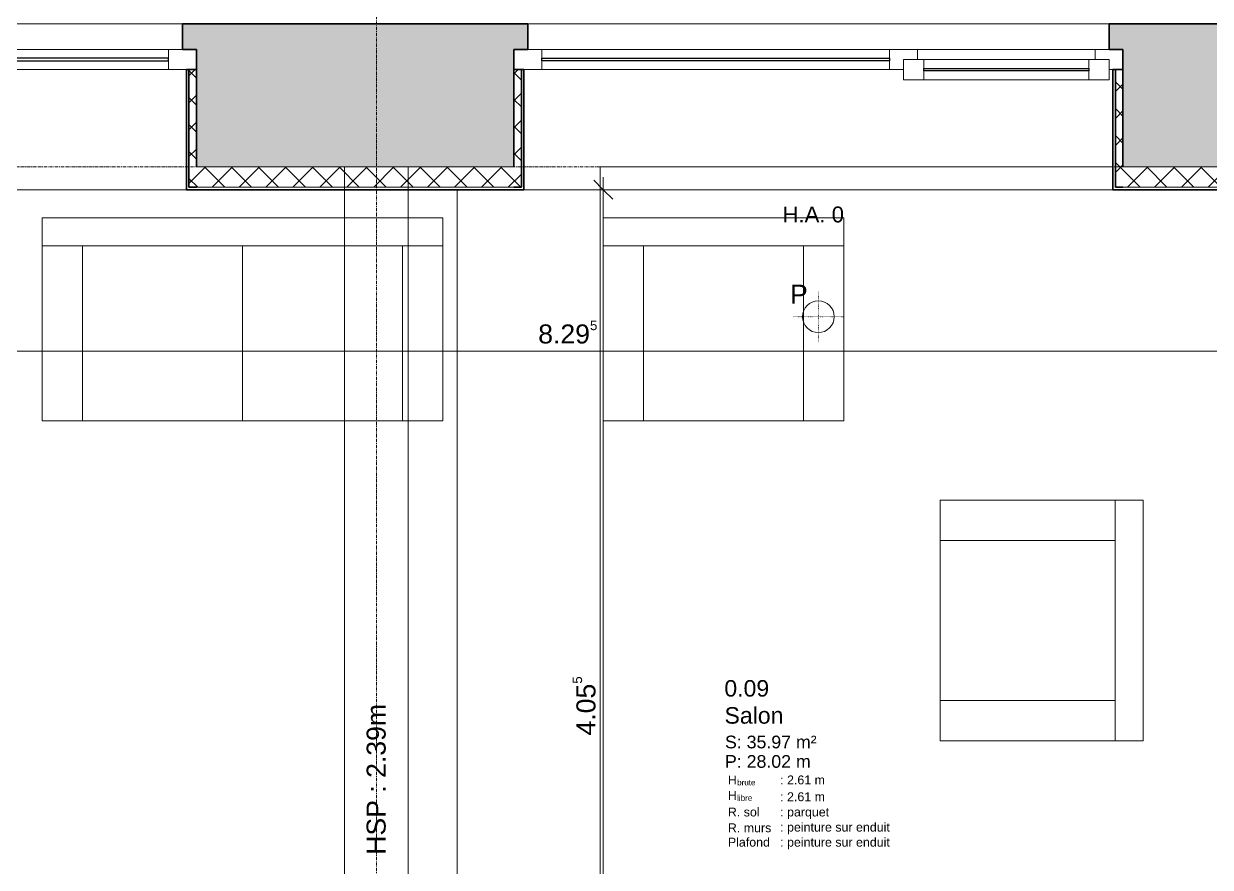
# Model space of a CAD drawing. Header units: millimetres. Extents: x -83 to 30397, y 298 to 25043.
# Drawn here: x 8302 to 12976, y 13685 to 17006 of the extents above; entities that cross this region are included whole.
import ezdxf

# ---------------------------------------------------------------- set-up
doc = ezdxf.new("R2010")
doc.units = ezdxf.units.MM
for name, pattern in [('Dot 1mm', [1, 0, -1]), ('Grid Line', [22.225, 12.7, -3.175, 3.175, -3.175]), ('HIDDEN_ELEMENTS', [2.5, 1.5, -1])]:
    doc.linetypes.add(name, pattern=pattern)
for name, color, linetype, lineweight in [('A-ANNO-DIMS', 211, 'Continuous', 9), ('A-ANNO-DIMS-50', 211, 'Continuous', 9), ('A-AREA-IDEN', 2, 'Continuous', 9), ('A-DETL', 90, 'Continuous', 9), ('A-DETL-MBND', 5, 'Continuous', 9), ('A-GLAZ', 151, 'Continuous', 9), ('A-GLAZ-IDEN', 152, 'Continuous', 18), ('A-WALL', 113, 'Continuous', 9), ('A-WALL-PATT', 111, 'Continuous', 35), ('G-ANNO-TEXT', 231, 'Continuous', 9), ('I-FURN', 30, 'Continuous', 9), ('S-GRID', 1, 'Continuous', 9)]:
    doc.layers.add(name, color=color, linetype=linetype, lineweight=lineweight)
doc.styles.add('Arial', font='arial.ttf', dxfattribs={"height": 75})
doc.styles.add('Arial_3', font='arial.ttf', dxfattribs={"height": 0.7})
doc.styles.add('Arial_4', font='arial.ttf', dxfattribs={"height": 0.454924})
doc.styles.add('Arial_5', font='arial.ttf', dxfattribs={"height": 50})
doc.styles.add('Arial_6', font='arial.ttf', dxfattribs={"height": 65})
doc.styles.add('Arial_7', font='arial.ttf', dxfattribs={"height": 35})
doc.styles.add('Arial_8', font='arial.ttf', dxfattribs={"height": 62.5})
doc.dimstyles.new('ANNOTATION_1_5MM_BLACK_1', dxfattribs={"dimscale": 304.8, "dimtxt": 76.519455, "dimasz": 0.246063, "dimexe": 0.164042, "dimexo": 0.0625, "dimgap": 0.065617, "dimtad": 1, "dimlfac": 0.001, "dimrnd": 0.005, "dimzin": 0, "dimdsep": 46, "dimtxsty": 'Arial', "dimblk1": 'OBLIQUE', "dimblk2": 'OBLIQUE', "dimsah": 1, "dimcen": 0.09, "dimdle": 0.164042, "dimazin": 0, "dimtfac": 1, "dimtdec": 4, "dimtix": 1, "dimtmove": 0, "dimatfit": 3, "dimfxl": 0.164042, "dimfxlon": 1, "dimtvp": 1, "dimtolj": 1, "dimtzin": 0, "dimarcsym": 2})

# ---------------------------------------------------------------- blocks, each defined once
blk = doc.blocks.new('WIN_DOUBLE_SINGLE OPEN__ASYM - 2400 x 2515-676227-N_F_ E_0')
at = {"layer": 'A-GLAZ', "lineweight": 18}
for p, q in [((-865, -106.5), (-785, -106.5)), ((-865, -186.5), (-865, -106.5)), ((-785, -106.5), (-785, -186.5)), ((-135, -106.5), (-55, -106.5)), ((-135, -186.5), (-135, -106.5)), ((-55, -106.5), (-55, -186.5)), ((-880, -146.5), (-865, -146.5)), ((-865, -146.5), (-865, -186.5)), ((-865, -186.5), (-810, -186.5)), ((-785, -186.5), (-865, -186.5)), ((-810, -186.5), (-810, -226.5)), ((-55, -186.5), (-135, -186.5)), ((-110, -186.5), (-55, -186.5)), ((-110, -226.5), (-110, -186.5)), ((-55, -186.5), (-55, -146.5)), ((-55, -146.5), (0, -146.5)), ((0, -146.5), (0, -226.5)), ((1370, -226.5), (1370, -146.5)), ((1370, -146.5), (1440, -146.5)), ((-810, -226.5), (-865, -226.5)), ((0, -226.5), (-110, -226.5)), ((1425, -226.5), (1370, -226.5))]:
    blk.add_line(p, q, dxfattribs=at)
at = {"layer": 'A-GLAZ'}
for p, q in [((-785, -106.5), (-135, -106.5)), ((-135, -186.5), (-785, -186.5)), ((1370, -146.5), (0, -146.5)), ((-110, -226.5), (-810, -226.5)), ((0, -226.5), (1370, -226.5))]:
    blk.add_line(p, q, dxfattribs=at)
at = {"layer": 'A-GLAZ', "lineweight": 25}
for p, q in [((-785, -141.5), (-135, -141.5)), ((-785, -151.5), (-785, -141.5)), ((-135, -151.5), (-785, -151.5)), ((-135, -141.5), (-135, -151.5)), ((0, -181.5), (1370, -181.5)), ((0, -191.5), (0, -181.5)), ((1370, -181.5), (1370, -191.5)), ((1370, -191.5), (0, -191.5))]:
    blk.add_line(p, q, dxfattribs=at)
blk = doc.blocks.new('WIN_DOUBLE_SINGLE OPEN__ASYM - 2400 x 2515-676228-N_F_ E_0')
at = {"layer": 'A-GLAZ', "lineweight": 18}
for p, q in [((-810, 226.5), (-865, 226.5)), ((-810, 186.5), (-810, 226.5)), ((0, 226.5), (-110, 226.5)), ((-110, 226.5), (-110, 186.5)), ((0, 146.5), (0, 226.5)), ((1425, 226.5), (1370, 226.5)), ((1370, 226.5), (1370, 146.5)), ((-880, 146.5), (-865, 146.5)), ((-865, 146.5), (-865, 186.5)), ((-865, 186.5), (-810, 186.5)), ((-785, 186.5), (-865, 186.5)), ((-865, 186.5), (-865, 106.5)), ((-785, 106.5), (-785, 186.5)), ((-55, 186.5), (-135, 186.5)), ((-135, 186.5), (-135, 106.5)), ((-110, 186.5), (-55, 186.5)), ((-55, 186.5), (-55, 146.5)), ((-55, 106.5), (-55, 186.5)), ((-55, 146.5), (0, 146.5)), ((1370, 146.5), (1440, 146.5)), ((-865, 106.5), (-785, 106.5)), ((-135, 106.5), (-55, 106.5))]:
    blk.add_line(p, q, dxfattribs=at)
at = {"layer": 'A-GLAZ'}
for p, q in [((-110, 226.5), (-810, 226.5)), ((0, 226.5), (1370, 226.5)), ((-135, 186.5), (-785, 186.5)), ((1370, 146.5), (0, 146.5)), ((-785, 106.5), (-135, 106.5))]:
    blk.add_line(p, q, dxfattribs=at)
at = {"layer": 'A-GLAZ', "lineweight": 25}
for p, q in [((0, 191.5), (0, 181.5)), ((1370, 191.5), (0, 191.5)), ((1370, 181.5), (1370, 191.5)), ((-785, 151.5), (-785, 141.5)), ((-135, 151.5), (-785, 151.5)), ((-785, 141.5), (-135, 141.5)), ((-135, 141.5), (-135, 151.5)), ((0, 181.5), (1370, 181.5))]:
    blk.add_line(p, q, dxfattribs=at)
blk = doc.blocks.new('SOFA_1SEAT - 1578 x 800-347759-N_F_ E_0')
at = {"layer": 'I-FURN', "color": 253}
for p, q in [((0, 800), (0, 110.6)), ((159, 800), (0, 800)), ((789, 800), (159, 800)), ((159, 800), (159, 110.6)), ((948, 800), (789, 800)), ((789, 110.6), (789, 800)), ((948, 110.6), (948, 800)), ((0, 110.6), (0, 0)), ((159, 110.6), (0, 110.6)), ((159, 110.6), (948, 110.6)), ((948, 0), (948, 110.6)), ((0, 0), (948, 0))]:
    blk.add_line(p, q, dxfattribs=at)
blk = doc.blocks.new('SOFA_2SEAT - 1578 x 800-346833-N_F_ E_0')
at = {"layer": 'I-FURN', "color": 253}
for p, q in [((0, 800), (0, 110.6)), ((159, 800), (0, 800)), ((1419, 800), (159, 800)), ((159, 800), (159, 110.6)), ((789, 800), (789, 110.6)), ((1578, 800), (1419, 800)), ((1419, 110.6), (1419, 800)), ((1578, 110.6), (1578, 800)), ((0, 110.6), (0, 0)), ((159, 110.6), (0, 110.6)), ((159, 110.6), (1578, 110.6)), ((1578, 0), (1578, 110.6)), ((0, 0), (1578, 0))]:
    blk.add_line(p, q, dxfattribs=at)
blk = doc.blocks.new('ROOM_TAG_Small - ROOM_TAG_FR-570998-N_F_ E_0')
at = {"layer": 'A-AREA-IDEN', "insert": (-8.33, -5.482), "char_height": 0.7, "width": 0.88186, "attachment_point": 1, "style": 'Arial_3', "bg_fill": 3, "box_fill_scale": 1.25, "bg_fill_color": 256, "bg_fill_true_color": 13158600, "bg_fill_transparency": 0}
blk.add_mtext('H', dxfattribs=at)
at = {"layer": 'A-AREA-IDEN', "insert": (-7.602, -5.799), "char_height": 0.4549, "width": 2.00422, "attachment_point": 1, "style": 'Arial_4', "bg_fill": 3, "box_fill_scale": 1.25, "bg_fill_color": 256, "bg_fill_true_color": 13158600, "bg_fill_transparency": 0}
blk.add_mtext('brute', dxfattribs=at)
at = {"layer": 'A-AREA-IDEN', "insert": (-8.33, -6.703), "char_height": 0.7, "width": 0.88186, "attachment_point": 1, "style": 'Arial_3', "bg_fill": 3, "box_fill_scale": 1.25, "bg_fill_color": 256, "bg_fill_true_color": 13158600, "bg_fill_transparency": 0}
blk.add_mtext('H', dxfattribs=at)
at = {"layer": 'A-AREA-IDEN', "insert": (-7.602, -7.02), "char_height": 0.4549, "width": 1.60337, "attachment_point": 1, "style": 'Arial_4', "bg_fill": 3, "box_fill_scale": 1.25, "bg_fill_color": 256, "bg_fill_true_color": 13158600, "bg_fill_transparency": 0}
blk.add_mtext('libre', dxfattribs=at)
at = {"layer": 'A-AREA-IDEN', "insert": (-8.33, -8.002), "char_height": 0.7, "width": 3.12658, "attachment_point": 1, "style": 'Arial_3', "bg_fill": 3, "box_fill_scale": 1.25, "bg_fill_color": 256, "bg_fill_true_color": 13158600, "bg_fill_transparency": 0}
blk.add_mtext('R. sol', dxfattribs=at)
at = {"layer": 'A-AREA-IDEN', "insert": (-8.33, -9.248), "char_height": 0.7, "width": 4.24894, "attachment_point": 1, "style": 'Arial_3', "bg_fill": 3, "box_fill_scale": 1.25, "bg_fill_color": 256, "bg_fill_true_color": 13158600, "bg_fill_transparency": 0}
blk.add_mtext('R. murs', dxfattribs=at)
at = {"layer": 'A-AREA-IDEN', "insert": (-8.33, -10.379), "char_height": 0.7, "width": 4.24894, "attachment_point": 1, "style": 'Arial_3', "bg_fill": 3, "box_fill_scale": 1.25, "bg_fill_color": 256, "bg_fill_true_color": 13158600, "bg_fill_transparency": 0}
blk.add_mtext('Plafond', dxfattribs=at)
blk = doc.blocks.new('DIMBLOCK59-N_F_ E_0')
at = {"layer": 'A-ANNO-DIMS-50'}
for p, q in [((10584.9, 16352.5), (10547.4, 16390)), ((10584.9, 16402.5), (10584.9, 12297.5)), ((10534.9, 16352.5), (10634.9, 16352.5)), ((10584.9, 16352.5), (10534.9, 16352.5)), ((10584.9, 16352.5), (10622.4, 16315)), ((10634.9, 12297.5), (10534.9, 12297.5)), ((10584.9, 12297.5), (10547.4, 12335)), ((10584.9, 12297.5), (10622.4, 12260)), ((10584.9, 12297.5), (10634.9, 12297.5))]:
    blk.add_line(p, q, dxfattribs=at)
at = {"layer": 'A-ANNO-DIMS-50', "color": 0, "insert": (10464, 14203.7), "char_height": 75, "width": 291.073, "attachment_point": 1, "rotation": 90, "line_spacing_factor": 0.941778, "style": 'Arial'}
blk.add_mtext('4.05\\A2\\H0.5x;\\S5^  ;\\H2x;', dxfattribs=at)
blk = doc.blocks.new('_Oblique')
at = {"color": 0, "linetype": 'ByBlock', "lineweight": -2}
blk.add_line((-0.5, -0.5), (0.5, 0.5), dxfattribs=at)
blk = doc.blocks.new('DIMBLOCK73-N_F_ E_0')
at = {"layer": 'A-ANNO-DIMS-50'}
for p, q in [((6302.4, 15766.4), (6302.4, 15666.4)), ((6302.4, 15716.4), (6302.4, 15766.4)), ((6302.4, 15716.4), (6339.9, 15753.9)), ((14597.4, 15666.4), (14597.4, 15766.4)), ((14597.4, 15716.4), (14634.9, 15753.9)), ((6302.4, 15716.4), (6264.9, 15678.9)), ((6302.4, 15716.4), (14647.4, 15716.4)), ((14597.4, 15716.4), (14559.9, 15678.9)), ((14597.4, 15716.4), (14597.4, 15666.4))]:
    blk.add_line(p, q, dxfattribs=at)
at = {"layer": 'A-ANNO-DIMS-50', "color": 0, "insert": (10328.6, 15837.3), "char_height": 75, "width": 291.073, "attachment_point": 1, "line_spacing_factor": 0.941778, "style": 'Arial'}
blk.add_mtext('8.29\\A2\\H0.5x;\\S5^  ;\\H2x;', dxfattribs=at)

msp = doc.modelspace()

# ---------------------------------------------------------------- hatches: boundary and pattern name
at = {"layer": 'A-WALL-PATT'}
h = msp.add_hatch(color=256, dxfattribs=at)
h.paths.add_polyline_path([(20177.354, 16442.509), (20257.354, 16442.509), (20257.354, 17005.509), (20127.354, 17005.509), (20127.354, 16905.509), (20169.854, 16905.509), (20169.854, 16442.509)])
h.paths.add_polyline_path([(18109.854, 16442.509), (18459.854, 16442.509), (18459.854, 16905.509), (18502.354, 16905.509), (18502.354, 17005.509), (18054.854, 17005.509), (18054.854, 16905.509), (18109.854, 16905.509), (18109.854, 16663.102)])
h.paths.add_polyline_path([(16377.354, 16442.509), (16979.854, 16442.509), (16979.854, 16905.509), (17034.854, 16905.509), (17034.854, 17005.509), (16322.354, 17005.509), (16322.354, 16905.509), (16377.354, 16905.509)])
h.paths.add_polyline_path([(15247.354, 16442.509), (15247.354, 16905.509), (15302.354, 16905.509), (15302.354, 17005.509), (12577.354, 17005.509), (12577.354, 16905.509), (12632.354, 16905.509), (12632.354, 16442.509), (14186.855, 16442.509)])
h.paths.add_polyline_path([(10232.354, 16442.509), (10232.354, 16905.509), (10287.354, 16905.509), (10287.354, 17005.509), (8927.354, 17005.509), (8927.354, 16905.509), (8982.354, 16905.509), (8982.354, 16442.509)])
h.paths.add_polyline_path([(6582.354, 16442.509), (6582.354, 16905.509), (6637.354, 16905.509), (6637.354, 17005.509), (5649.354, 17005.509), (5649.354, 16442.509), (6212.354, 16442.509)])
at = {"layer": 'A-WALL-PATT', "lineweight": 9}
h = msp.add_hatch(dxfattribs=at)
h.set_pattern_fill('FP1_1', color=256, style=0, pattern_type=2)
h.set_pattern_definition([(45, (0, 0), (-53.033, 53.033), []), (135, (0, 0), (-53.033, -53.033), [])])
h.paths.add_polyline_path([(20169.854, 16362.509), (20177.354, 16362.509), (20177.354, 16442.509), (20169.854, 16442.509)])
h.paths.add_polyline_path([(18489.854, 16362.509), (18489.854, 16820.509), (18459.854, 16820.509), (18459.854, 16442.509), (18109.854, 16442.509), (18109.854, 16845.509), (18079.854, 16845.509), (18079.854, 16362.509), (18459.854, 16362.509)])
h.paths.add_polyline_path([(16944.762, 16362.509), (17009.854, 16362.509), (17009.854, 16845.509), (16979.854, 16845.509), (16979.854, 16442.509), (16377.354, 16442.509), (16377.354, 16845.509), (16347.354, 16845.509), (16347.354, 16362.509), (16377.354, 16362.509)])
h.paths.add_polyline_path([(15277.354, 16362.509), (15277.354, 16845.509), (15247.354, 16845.509), (15247.354, 16442.509), (12632.354, 16442.509), (12632.354, 16825.509), (12602.354, 16825.509), (12602.354, 16362.509), (15247.354, 16362.509)])
h.paths.add_polyline_path([(10232.354, 16362.509), (10262.354, 16362.509), (10262.354, 16825.509), (10232.354, 16825.509), (10232.354, 16442.509), (8982.354, 16442.509), (8982.354, 16825.509), (8952.354, 16825.509), (8952.354, 16362.509), (8982.354, 16362.509)])
h.paths.add_polyline_path([(6292.354, 16362.509), (6612.354, 16362.509), (6612.354, 16825.509), (6582.354, 16825.509), (6582.354, 16442.509), (6212.354, 16442.509), (6212.354, 16362.509)])

# ---------------------------------------------------------------- linework, layer by layer
at = {"layer": 'A-DETL', "linetype": 'HIDDEN_ELEMENTS'}
for p, q in [((9565.854, 12297.509), (9565.854, 16442.509)), ((9815.854, 12297.509), (9815.854, 16442.509)), ((6622.354, 16352.509), (8942.354, 16352.509)), ((10272.354, 16352.509), (12592.354, 16352.509))]:
    msp.add_line(p, q, dxfattribs=at)
at = {"layer": 'A-DETL', "linetype": 'Dot 1mm'}
for p, q in [((11432.354, 15752.509), (11432.354, 15952.509)), ((11332.354, 15852.509), (11532.354, 15852.509))]:
    msp.add_line(p, q, dxfattribs=at)
at = {"layer": 'A-DETL', "lineweight": 18}
msp.add_circle((11432.354, 15852.509), 62.5, dxfattribs=at)
at = {"layer": 'A-DETL-MBND'}
for p, q in [((12592.354, 16442.509), (10572.354, 16442.509)), ((10572.354, 16442.509), (10572.354, 12297.509)), ((10009.354, 12297.509), (10009.354, 16352.509))]:
    msp.add_line(p, q, dxfattribs=at)
at = {"layer": 'A-WALL'}
for p, q in [((6637.354, 17005.509), (8927.354, 17005.509)), ((10287.354, 17005.509), (12577.354, 17005.509)), ((10232.354, 16442.509), (8982.354, 16442.509)), ((15247.354, 16442.509), (12632.354, 16442.509)), ((10232.354, 16362.509), (8982.354, 16362.509)), ((15247.354, 16362.509), (12632.354, 16362.509))]:
    msp.add_line(p, q, dxfattribs=at)
at = {"layer": 'A-WALL', "lineweight": 35}
for p, q in [((10287.354, 17005.509), (8927.354, 17005.509)), ((8927.354, 17005.509), (8927.354, 16905.509)), ((10287.354, 16905.509), (10287.354, 17005.509)), ((15302.354, 17005.509), (12577.354, 17005.509)), ((12577.354, 17005.509), (12577.354, 16905.509)), ((8927.354, 16905.509), (8982.354, 16905.509)), ((8982.354, 16442.509), (8982.354, 16905.509)), ((10232.354, 16905.509), (10287.354, 16905.509)), ((10232.354, 16442.509), (10232.354, 16905.509)), ((12577.354, 16905.509), (12632.354, 16905.509)), ((12632.354, 16905.509), (12632.354, 16442.509)), ((8942.354, 16825.509), (8952.354, 16825.509)), ((8942.354, 16352.509), (8942.354, 16825.509)), ((8982.354, 16825.509), (8952.354, 16825.509)), ((8952.354, 16825.509), (8952.354, 16362.509)), ((10232.354, 16825.509), (10262.354, 16825.509)), ((10272.354, 16825.509), (10262.354, 16825.509)), ((10262.354, 16825.509), (10262.354, 16362.509)), ((10272.354, 16352.509), (10272.354, 16825.509)), ((12592.354, 16825.509), (12602.354, 16825.509)), ((12592.354, 16352.509), (12592.354, 16825.509)), ((12602.354, 16825.509), (12632.354, 16825.509)), ((12602.354, 16362.509), (12602.354, 16825.509)), ((8952.354, 16362.509), (8982.354, 16362.509)), ((10262.354, 16362.509), (10232.354, 16362.509)), ((12602.354, 16362.509), (12632.354, 16362.509)), ((8942.354, 16352.509), (10272.354, 16352.509)), ((12592.354, 16352.509), (15287.354, 16352.509))]:
    msp.add_line(p, q, dxfattribs=at)
at = {"layer": 'S-GRID', "linetype": 'Grid Line'}
for p, q in [((9690.854, 4601.222), (9690.854, 18451.704)), ((4291.211, 16442.509), (23183.885, 16442.509))]:
    msp.add_line(p, q, dxfattribs=at)

# ---------------------------------------------------------------- block references
at = {"layer": 'A-AREA-IDEN', "xscale": 49.99999999999998, "yscale": 49.99999999999998, "zscale": 49.99999999999998}
msp.add_blockref('ROOM_TAG_Small - ROOM_TAG_FR-570998-N_F_ E_0', (11492.238, 14320.1), dxfattribs=at)
at = {"layer": 'A-GLAZ'}
msp.add_blockref('WIN_DOUBLE_SINGLE OPEN__ASYM - 2400 x 2515-676228-N_F_ E_0', (7502.354, 16679.009), dxfattribs=at)
at = {"layer": 'A-GLAZ', "rotation": 180}
msp.add_blockref('WIN_DOUBLE_SINGLE OPEN__ASYM - 2400 x 2515-676227-N_F_ E_0', (11712.354, 16679.009), dxfattribs=at)
at = {"layer": 'I-FURN', "color": 253}
for name, p, rotation in [('SOFA_2SEAT - 1578 x 800-346833-N_F_ E_0', (9952.354, 16242.509), 180), ('SOFA_1SEAT - 1578 x 800-347759-N_F_ E_0', (11532.354, 16242.509), 180), ('SOFA_1SEAT - 1578 x 800-347759-N_F_ E_0', (12712.354, 14182.509), 90.00000000000034)]:
    msp.add_blockref(name, p, dxfattribs=dict(at, rotation=rotation))

# ---------------------------------------------------------------- texts
at = {"layer": 'A-AREA-IDEN', "attachment_point": 1}
for s, insert, char_height, width, style in [('0.09', (11061.86, 14421.908), 65, 212.44719, 'Arial_6'), ('Salon', (11062.437, 14315.273), 65, 276.58219, 'Arial_6'), ('S: 35.97 m²', (11064.39, 14203.075), 50, 436.91969, 'Arial_5')]:
    msp.add_mtext(s, dxfattribs=dict(at, insert=insert, char_height=char_height, width=width, style=style))
at = {"layer": 'A-GLAZ-IDEN', "lineweight": 9, "insert": (11290.647, 16286.613), "char_height": 62.5, "width": 304.64125, "attachment_point": 1, "style": 'Arial_8'}
msp.add_mtext('H.A. 0', dxfattribs=at)
at = {"layer": 'G-ANNO-TEXT', "color": 142, "insert": (11320.627, 15978.824), "char_height": 75, "width": 84.17719, "attachment_point": 1, "style": 'Arial'}
msp.add_mtext('P', dxfattribs=at)
at = {"layer": 'G-ANNO-TEXT', "color": 7, "insert": (9652.523, 13734.014), "char_height": 75, "width": 729.53562, "attachment_point": 1, "rotation": 90, "style": 'Arial'}
msp.add_mtext('HSP : 2.39m', dxfattribs=at)

# ---------------------------------------------------------------- dimensions: what is measured, and where the dimension line sits
at = {"layer": 'A-ANNO-DIMS'}
dim = msp.add_linear_dim(base=(10584.919, 12297.509), p1=(10534.919, 16352.509), p2=(10634.919, 12297.509), angle=90, text='\\A1;4.05\\Q;{\\A1;{\\H0.5x;\\S5^ ;}}', dimstyle='ANNOTATION_1_5MM_BLACK_1', override={"dimpost": '<>', "dimfxl": 4056.232858}, dxfattribs=at)
dim.commit()
dim.dimension.update_dxf_attribs({"geometry": 'DIMBLOCK59-N_F_ E_0', "text_midpoint": (10526.626, 14325.009)})
dim = msp.add_linear_dim(base=(14597.354, 15716.356), p1=(6302.354, 15766.356), p2=(14597.354, 15666.356), text='\\A1;8.29\\Q;{\\A1;{\\H0.5x;\\S5^ ;}}', dimstyle='ANNOTATION_1_5MM_BLACK_1', override={"dimpost": '<>', "dimfxl": 8295.602751}, dxfattribs=at)
dim.commit()
dim.dimension.update_dxf_attribs({"geometry": 'DIMBLOCK73-N_F_ E_0', "text_midpoint": (10449.854, 15774.649)})

# ---------------------------------------------------------------- next in the draw order: texts
at = {"layer": 'A-AREA-IDEN', "attachment_point": 1}
for s, insert, char_height, width, style in [('P: 28.02 m', (11064.39, 14126.488), 50, 408.86062, 'Arial_5'), (': 2.61 m', (11281.666, 14046.226), 35, 224.4725, 'Arial_7'), (': 2.61 m', (11281.703, 13980.027), 35, 224.4725, 'Arial_7'), (': parquet', (11281.703, 13920.023), 35, 244.51469, 'Arial_7'), (': peinture sur enduit', (11281.703, 13860.318), 35, 541.13906, 'Arial_7'), (': peinture sur enduit', (11281.703, 13801.135), 35, 541.13906, 'Arial_7')]:
    msp.add_mtext(s, dxfattribs=dict(at, insert=insert, char_height=char_height, width=width, style=style))

doc.saveas('drawing.dxf')
